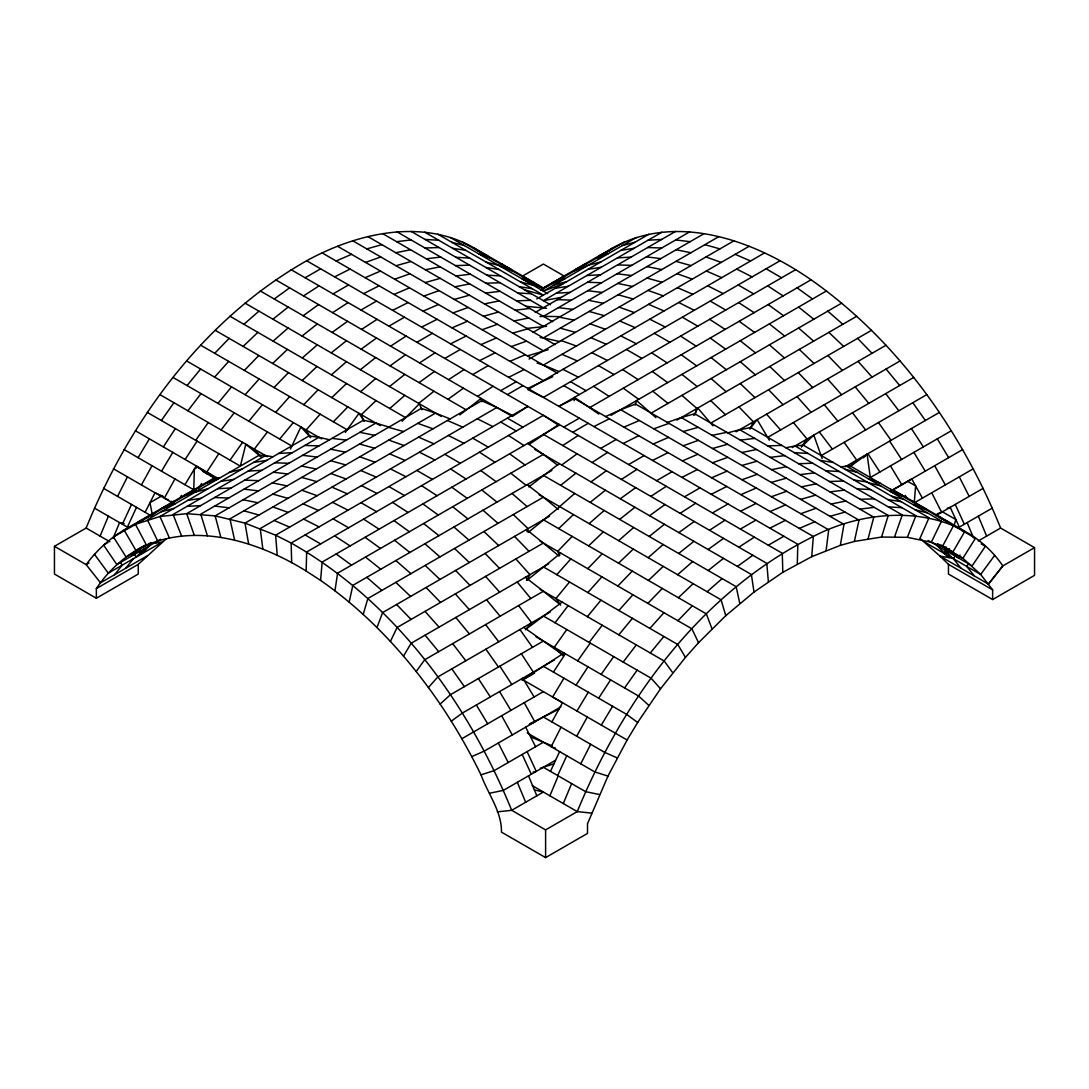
<?xml version="1.0" encoding="UTF-8"?>
<svg xmlns="http://www.w3.org/2000/svg" width="1089" height="1089" viewBox="0 0 1089 1089"><rect width="100%" height="100%" fill="white"/><g stroke="black" fill="none" stroke-linecap="round" stroke-linejoin="round"><path stroke-width="1.5" d="M193.774 489.805L194.346 469.073L197.844 467.058L215.418 478.479M320.588 580.41L306.145 571.031L306.676 551.987L543.37 415.331L558.888 425.391L322.167 562.06L320.588 580.41C368.055 613.325 407.654 656.558 440.147 704.079C455.393 726.676 469.046 750.321 480.998 774.824C487.818 793.69 501.906 811.509 501.457 832.119L545.603 857.601L587.502 833.412L587.502 823.733L607.961 776.103L627.101 739.989L637.664 722.456L660.533 688.779L685.444 657.402L698.539 642.714L725.764 615.68L754.01 592.089L782.814 572.31L811.741 556.67L840.327 545.385L854.348 541.451L881.573 537.04L907.355 537.326L931.286 542.281L942.448 546.501L962.907 558.303L980.658 574.461L992.637 589.87L992.637 599.549L1034.55 575.346L1034.55 547.644L1000.614 528.042C961.192 430.577 897.649 340.707 811.087 279.778C755.249 241.037 677.358 212.015 613.025 247.748L543.37 287.972L562.101 277.831L564.116 279.002M797.298 563.952L797.815 544.309L306.676 260.747C203.684 319.063 130.231 419.905 86.126 528.042L54.45 546.324L54.45 574.039L96.363 598.242L138.262 574.039L138.262 564.361L166.1 538.96M811.741 556.67L813.32 536.482C873.637 504.643 960.974 504.398 1002.833 565.899L988.458 584.112L940.079 556.18L920.641 538.96M574.134 400.684L574.488 397.362L598.773 414.051M826.102 550.462L828.715 529.839L620.703 409.736L605.607 416.556M334.949 590.796L337.576 573.195L543.37 454.385L557.772 465.302M840.327 545.385L843.975 524.394L635.5 404.019L620.703 409.736M349.174 602.149L352.836 585.365L551.905 470.434M854.348 541.451L859.017 520.161L681.292 417.55L667.366 422.423M868.11 538.66L873.786 517.18L694.673 413.766L681.292 417.55M363.195 614.4L367.878 598.501L543.37 497.183L558.289 509.434M695.081 414.868L696.96 408.511L681.918 395.375M954.073 525.374L955.856 519.562L941.631 511.354M881.573 537.04L888.229 515.437L739.703 429.692L727.738 432.864M635.146 405.108L636.602 400.561L655.932 417.645M894.668 536.605L902.277 514.961L750.893 427.569L739.703 429.692M945.538 550.34L944.408 553.539L949.091 557.786M376.957 627.509L382.634 612.576L549.509 516.227M526.926 531.609L528.056 528.614L513.287 514.553M907.355 537.326L915.89 515.737L795.024 445.959L785.836 447.742M290.436 449.036L300.891 426.915L310.746 437.683M100.093 536.101L108.41 516.159M113.188 537.952L119.586 522.611L124.214 523.578M549.891 795.8L558.221 775.858M563.299 803.532L571.616 783.59M919.579 539.218L928.999 517.779L803.219 445.156L795.024 445.959M122.39 524.231L131.51 504.452M136.52 507.338L127.386 527.117L94.444 508.1M550.476 771.393L559.61 751.614M557.65 775.531L566.784 755.752M390.42 641.435L397.077 627.509L543.37 543.057L558.97 556.057M750.035 428.767L753.357 421.811L738.927 406.878M931.286 542.281L941.563 521.059L846.384 466.106L840.899 466.909M117.544 496.393L127.44 476.859M145.109 512.306L155.006 492.773L163.391 496.475M561.053 727.193L551.143 746.727L555.567 748.129M580.75 763.825L590.66 744.291M942.448 546.501L953.528 525.579M562.645 655.619L564.048 652.992L522.679 679.699M693.761 415.426L697.79 408.035L712.9 425.785M141.42 484.918L152.052 465.711M174.961 478.942L164.33 498.149L168.509 500.001M179.944 498.19L181.468 495.427M551.878 721.898L562.509 702.691M576.68 736.218L587.311 717.011M403.515 656.109L411.125 643.259L548.72 563.816M526.545 580.383L529.921 574.665L515.873 558.929M138.085 457.652L149.397 438.84M161.512 471.183L172.824 452.371M184.939 484.7L196.265 465.901L207.346 474.014M198.416 488.852L201.656 483.462M563.952 678.188L552.627 696.987L561.856 702.323M576.966 711.035L588.278 692.223M601.291 725.083L612.603 706.271M345.295 432.374L358.989 413.33L364.352 421.416M163.364 446.912L175.343 428.576M185.116 459.463L197.082 441.127M218.821 453.677L206.856 472.013L215.486 478.33M553.416 672.104L565.395 653.768M576.027 685.158L587.992 666.822M598.637 698.212L610.602 679.876M946.096 546.937L944.204 549.727L952.712 558.33M960.062 554.995L958.17 557.786L948.941 550.231M161.363 420.504L173.927 402.712M195.693 440.324L208.258 422.532M230.01 460.143L242.575 442.352M566.797 629.537L554.233 647.329L562.223 654.612M577.674 660.86L590.252 643.068M601.128 674.404L613.692 656.613M624.569 687.935L637.147 670.143M96.363 598.242L96.363 588.564C108.682 569.942 125.888 555.036 145.735 544.908M416.202 671.477L424.737 659.743L543.37 591.259L560.114 604.572M801.327 446.871L807.017 439.044L793.405 422.546M949.458 548.761L945.497 554.165L936.989 545.548M955.257 555.948L953.283 558.657L961.043 568.281M968.666 563.694L966.678 566.389L974.451 576.027M994.516 555.567L980.658 574.461L924.561 542.077M187.907 410.784L201.016 393.605M221.108 429.951L234.23 412.772M267.431 431.952L254.322 449.131L260.598 456.182M555.063 622.758L568.172 605.579M589.122 642.415L602.231 625.249M623.167 662.085L636.289 644.906M749.885 428.862L757.127 419.633L769.324 440.201M988.417 584.085L1002.833 565.899L1034.55 547.644M219.665 478.044L214.451 477.867L124.105 530.016C109.199 538.769 96.377 550.721 86.126 564.619L100.542 582.806L146.647 556.18M114.522 574.733L122.281 565.109L120.294 562.4M125.698 568.281L133.457 558.657M187.049 385.533L200.648 369.048M217.936 403.379L231.549 386.881M248.823 421.212L262.435 404.713M279.71 439.044L293.322 422.546M569.533 582.016L555.921 598.501L560.658 605.021M587.366 616.66L600.978 600.162M618.811 634.819L632.423 618.321M650.256 652.964L663.868 636.48M428.426 687.499L437.846 676.922L550.068 612.141M525.388 629.81L531.663 622.758L518.555 605.579M214.628 377.107L228.676 361.371M245.12 394.722L259.168 378.972M275.612 412.323L289.674 396.587M320.166 414.188L306.118 429.937L310.338 437.07M556.806 574.665L570.854 558.916M587.829 592.579L601.89 576.843M618.865 610.493L632.913 594.757M649.888 628.407L663.95 612.671M402.1 421.266L419.36 403.76L421.947 409.777M214.71 353.299L229.139 338.366M244.372 370.423L258.814 355.49M274.033 387.561L288.476 372.615M303.708 404.686L318.138 389.753M333.37 421.811L347.813 406.878M572.161 536.401L557.718 551.333L559.719 555.513M587.774 568.689L602.203 553.757M617.817 586.032L632.26 571.099M647.86 603.388L662.303 588.441M677.916 620.73L692.345 605.797M144.755 548.434L136.248 557.037L133.28 552.994M149.751 545.548L141.23 554.165L139.256 551.456M243.119 346.425L257.875 332.363M272.658 363.481L287.428 349.419M302.197 380.551L316.967 366.476M331.75 397.608L346.52 383.532M376.059 400.589L361.289 414.664L363.563 420.64M558.671 528.614L573.44 514.553M588.605 545.888L603.36 531.827M618.525 563.176L633.294 549.101M648.459 580.451L663.228 566.389M678.379 597.725L693.149 583.663M801.572 446.721L813.796 435.124L822.168 458.619M440.147 704.079L450.41 694.714L543.37 641.053L562.999 654.952M848.726 467.426L856.716 460.143L844.152 442.352M863.332 457.843L867.906 453.677L879.871 472.013M243.909 324.304L258.951 311.155M273.08 341.143L288.122 327.993M302.252 357.982L317.294 344.845M331.424 374.82L346.465 361.684M360.595 391.672L375.637 378.523M389.767 408.511L404.809 395.361M559.651 506.589L574.693 493.453M589.149 523.618L604.191 510.469M618.634 540.648L633.675 527.498M648.132 557.677L663.174 544.527M677.63 574.706L692.672 561.556M707.115 591.735L722.157 578.586M459.857 414.923L481.12 398.424L481.828 401.732M528.138 532.467L559.855 506.712M527.185 580.178L560.781 553.103M151.235 516.05L154.951 513.014M130.789 556.493L140.018 548.951M557.2 281.656L560.917 278.621M598.678 257.712L613.025 247.748M272.917 319.227L288.177 307.057M302.075 336.052L317.335 323.896M331.233 352.89L346.493 340.721M360.391 369.729L375.651 357.56M389.549 386.554L404.809 374.385M418.707 403.393L433.967 391.223M560.658 485.34L575.918 473.184M590.17 502.383L605.416 490.213M619.682 519.412L634.928 507.256M649.18 536.455L664.44 524.285M678.692 553.484L693.938 541.315M708.19 570.527L723.45 558.358M155.155 543.152L158.477 540.512M528.791 486.946L559.27 463.574M525.946 629.197L562.128 602.094M849.243 467.249L867.075 454.167L870.315 477.527L951.296 430.781M451.295 721.177L462.389 713.05L554.519 659.852M274.21 298.985L289.62 287.85M303.178 315.715L318.587 304.58M332.145 332.444L347.554 321.296M361.112 349.161L376.522 338.026M390.08 365.89L405.489 354.742M419.047 382.607L434.457 371.472M448.015 399.336L463.424 388.201M561.693 464.976L577.102 453.827M590.987 481.883L606.382 470.734M620.267 498.789L635.677 487.641M649.561 515.696L664.957 504.561M678.842 532.603L694.251 521.468M708.122 549.509L723.532 538.374M737.416 566.416L752.826 555.281M529.077 444.462L558.956 424.329M303.586 295.909L319.077 285.835M332.581 312.666L348.085 302.592M361.589 329.409L377.093 319.336M390.597 346.152L406.088 336.079M141.42 520.828L152.052 513.899M164.194 507.678L174.825 500.749M419.605 362.896L435.096 352.822M551.674 283.957L562.305 277.028M574.447 270.807L585.092 263.878M448.6 379.639L464.105 369.566M477.608 396.382L493.099 386.309M562.741 445.537L578.232 435.464M592.089 462.485L607.594 452.411M621.451 479.432L636.942 469.359M650.8 496.38L666.291 486.307M680.149 513.327L695.653 503.254M709.497 530.275L725.002 520.202M738.859 547.209L754.35 537.136M892.966 489.805L892.286 490.2L892.966 489.805L964.854 531.309L952.998 551.837L941.236 545.044M305.111 277.777L320.642 268.806M333.043 293.907L348.575 284.937M360.99 310.038L376.522 301.068M388.923 326.169L404.455 317.198M521.767 276.524L543.37 264.055L564.96 276.524M416.869 342.3L432.387 333.329M161.893 495.808L149.983 502.682L152.406 515.124M216.412 477.527L113.474 536.959L126.052 557.01L151.044 542.581M540.62 290.355L624.351 242.017M107.988 542.499L103.578 545.044L116.822 564.565L160.614 539.3M636.316 237.497L543.37 291.158L562.999 283.793M272.931 456.795L265.471 455.57L159.96 516.485L135.431 524.285L124.105 530.016L135.962 550.558C190.207 519.998 256.745 540.307 306.145 571.031M536.727 298.958L648.881 234.217M88.999 562.945L86.126 564.619L54.45 546.324M661.989 232.175L543.37 300.659L561.393 297.338M444.802 358.431L460.334 349.46M329.599 439.752L318.914 437.329L186.682 513.668L159.96 516.485L169.38 537.939M535.298 312.407L675.602 231.399M539.981 316.572L543.37 316.341L689.65 231.875M388.936 427.079L375.896 423.09L215.173 515.887L186.682 513.668L194.291 535.312M533.052 332.363L704.093 233.618M96.363 588.564L138.262 564.361M472.735 374.562L488.267 365.591M540.13 337.481L543.37 337.917L718.863 236.599M450.125 418.925L435.518 413.099L244.984 523.101L215.173 515.887L220.849 537.381M529.104 359.071L733.904 240.832M537.081 363.018L543.37 365.087L749.15 246.277M500.681 390.679L516.213 381.722M507.433 394.586L522.951 385.615M512.252 415.372L496.843 407.49L275.64 535.189L244.984 523.101L248.646 544.105M764.56 252.92L527.838 389.59L543.37 397.403L780.064 260.747M795.583 269.704L558.888 406.36L574.366 398.52L813.32 536.482C701.983 592.008 623.616 698.539 577.265 811.604L545.603 829.886L545.603 857.601M589.884 407.49L811.087 279.778M563.789 427.119L579.321 418.162M572.76 432.292L588.278 423.335M610.956 415.358L826.497 290.926M651.208 413.099L841.743 303.096M600.692 448.423L616.224 439.466M676.868 420.109L856.784 316.232M628.625 464.554L644.157 455.597M710.831 423.09L871.554 330.294M736.137 431.761L885.997 345.24M656.572 480.685L672.104 471.728M767.813 437.329L900.045 360.976M684.505 496.815L700.036 487.858M792.316 447.525L913.657 377.475M712.437 512.946L727.969 503.976M821.256 455.57L926.766 394.654M845.078 466.854L939.331 412.445M740.384 529.077L755.916 520.106M534.604 673.084L522.23 680.23L533.311 672.104L521.345 653.768M768.317 545.208L783.849 536.237M461.859 738.71L543.37 691.638M890.353 491.302L962.622 449.594M892.572 490.036L911.779 478.942L922.41 498.149M560.958 706.829L484.333 751.07L471.768 756.61M973.253 468.801L914.229 502.873L915.631 485.898L907.668 481.311M552.246 745.897L543.37 742.235L494.243 770.59L480.998 774.824M935.75 515.696L983.149 488.321M555.295 760.394L503.363 790.369L489.506 793.255M957.694 528.07L992.283 508.1M978.262 540.947L1000.614 528.042M599.059 255.82L610.371 250.075M575.741 269.269L587.066 263.538M552.436 282.732L563.762 277.001M184.694 495.046L196.02 489.301M161.39 508.495L172.715 502.764M138.085 521.958L149.397 516.227M306.676 260.747C356.566 233.332 421.361 217.936 473.701 247.748L544.377 288.544M334.609 276.878L350.113 269.051M363.617 293.622L379.108 285.794M392.625 310.365L408.116 302.538M421.62 327.108L437.125 319.295M450.628 343.852L466.119 336.038M479.636 360.609L495.127 352.782M508.631 377.352L524.136 369.525M593.913 426.575L609.404 418.761M623.235 443.509L638.739 435.695M652.57 460.443L668.061 452.629M681.891 477.377L697.396 469.55M711.226 494.311L726.717 486.484M740.547 511.245L756.052 503.417M769.882 528.179L785.373 520.351M530.316 723.491L558.916 709.17M527.77 388.392L552.722 376.699M529.268 724.362L534.862 721.898L524.231 702.691M336.133 260.992L351.543 254.336M365.101 277.709L380.51 271.066M394.068 294.438L409.478 287.795M423.036 311.155L438.445 304.512M452.003 327.884L467.412 321.241M480.984 344.614L496.38 337.958M509.938 361.33L525.347 354.687M623.943 427.147L639.338 420.504M653.169 444.026L668.578 437.383M682.408 460.906L697.818 454.263M711.648 477.785L727.044 471.129M740.874 494.665L756.283 488.008M770.114 511.544L785.523 504.888M799.353 528.424L814.749 521.767M596.404 258.147L608.37 253.628M574.856 270.589L586.821 266.07M553.294 283.031L565.259 278.525M206.488 483.257L218.453 478.752L135.431 430.781M184.926 495.713L196.891 491.193M163.364 508.155L175.343 503.635M365.509 262.408L380.769 256.963M394.667 279.233L409.927 273.788M423.825 296.072L439.085 290.627M452.983 312.911L468.243 307.466M482.141 329.736L497.401 324.291M511.299 346.574L526.559 341.129M653.74 428.807L669 423.362M683.143 445.796L698.403 440.337M712.56 462.771L727.806 457.326M741.963 479.745L757.223 474.3M771.38 496.734L786.626 491.275M800.783 513.709L816.042 508.264M540.307 768.262L554.002 763.77M953.542 558.289L940.079 556.18L948.465 564.361L992.637 589.87M527.457 355.899L548.135 349.719M947.267 508.277L950.207 507.338L959.341 527.117M937.207 513.709L941.617 512.306L931.721 492.773M366.802 248.891L381.844 244.671M395.974 265.73L411.016 261.51M425.146 282.582L440.187 278.348M454.317 299.421L469.359 295.201M483.489 316.259L498.531 312.039M512.66 333.098L527.702 328.878M683.171 431.543L698.212 427.324M712.533 448.505L727.575 444.271M741.908 465.452L756.95 461.232M771.271 482.413L786.312 478.18M800.633 499.375L815.675 495.141M830.009 516.322L845.05 512.102M622.35 245.556L634.914 242.275M588.291 265.226L600.856 261.932M554.233 284.882L566.797 281.602M229.48 472.381L242.044 469.1M195.421 492.037L207.985 488.757M161.363 511.707L173.927 508.427M171.082 503.186L172.498 502.873M533.174 772.033L536.251 771.393L527.117 751.614M395.811 252.73L410.58 249.749M425.35 269.786L440.119 266.805M454.903 286.843L469.672 283.861M484.442 303.899L499.211 300.918M513.994 320.969L528.764 317.974M712.07 435.328L726.839 432.333M741.827 452.507L756.596 449.512M771.57 469.686L786.34 466.691M801.327 486.851L816.097 483.87M831.084 504.03L845.854 501.049M620.934 250.347L634.057 248.306M588.101 269.31L601.21 267.268M555.254 288.272L568.363 286.23M253.587 462.43L266.696 460.402M220.74 481.392L233.863 479.364M187.907 500.355L201.016 498.326M153.454 543.411L162.166 542.077L108.315 573.168L94.444 554.287M396.614 241.676L411.043 239.948M426.275 258.801L440.718 257.072M455.937 275.939L470.38 274.197M485.612 293.064L500.042 291.321M515.274 310.188L529.717 308.459M526.872 328.402L546.664 326.305M740.329 440.119L754.759 438.391M770.195 457.366L784.638 455.638M800.075 474.613L814.504 472.885M829.941 491.86L844.383 490.132M859.82 509.108L874.249 507.379M497.265 811.85L511.694 810.311L543.37 792.03L534.386 789.92M648.023 240.247L661.636 239.457M617.449 257.889L631.062 257.113M586.889 275.544L600.488 274.755M556.316 293.186L569.928 292.41M278.757 453.432L292.356 452.656M248.183 471.088L261.796 470.312M217.609 488.73L231.222 487.954M187.049 506.385L200.648 505.609M425.023 248.006L439.071 247.53M455.515 265.621L469.563 265.131M486.007 283.222L500.069 282.745M516.513 300.836L530.561 300.346M767.786 445.905L781.834 445.415M798.618 463.71L812.666 463.22M829.45 481.501L843.499 481.025M860.283 499.307L874.344 498.83M543.37 316.341L560.277 316.64M846.384 466.106L850.672 466.187L975.485 538.238L962.907 558.303L937.615 543.697M647.656 247.53L661.717 248.006M617.572 264.899L631.62 265.376M587.475 282.269L601.536 282.759M557.391 299.652L571.439 300.128M304.893 445.428L318.954 445.905M274.809 462.798L288.857 463.274M244.712 480.167L258.76 480.644M214.628 497.537L228.676 498.027M265.471 455.57L259.114 455.27L147.396 519.766L157.674 541.002M425.105 239.457L438.704 240.247M455.992 257.303L469.604 258.079M486.878 275.136L500.491 275.912M517.765 292.968L531.378 293.744M794.371 452.656L807.97 453.432M825.68 470.734L839.292 471.523M856.989 488.811L870.601 489.601M888.311 506.889L901.91 507.678M525.946 306.281L546.528 308.282M591.695 813.129L577.265 811.604L532.303 785.645M675.684 239.948L690.127 241.676M646.362 256.868L660.805 258.61M617.055 273.788L631.484 275.531M587.733 290.722L602.176 292.451M558.426 307.643L572.855 309.385M331.968 438.391L346.411 440.119M302.647 455.311L317.09 457.053M273.339 472.231L287.782 473.974M244.018 489.165L258.461 490.894M214.71 506.086L229.139 507.828M318.914 437.329L309.126 435.899L173.069 514.444L181.604 536.033M452.684 248.306L465.793 250.347M485.885 267.486L499.007 269.514M519.099 286.652L532.208 288.694M820.031 460.402L833.139 462.43M853.994 480.004L867.103 482.032M887.943 499.606L901.066 501.648M676.146 249.749L690.916 252.73M646.961 266.601L661.731 269.582M617.762 283.453L632.532 286.448M588.564 300.305L603.333 303.3M559.378 317.171L574.148 320.152M359.887 432.333L374.657 435.328M330.688 449.199L345.458 452.18M301.503 466.051L316.273 469.032M272.304 482.903L287.074 485.885M243.119 499.756L257.889 502.75M599.454 794.534L585.596 791.662L543.37 767.282M543.37 337.917L559.528 341.497M375.896 423.09L363.522 420.163L200.73 514.144L207.386 535.761M451.826 242.275L464.39 245.556M486.143 262.095L498.708 265.376M520.46 281.915L533.025 285.195M844.696 469.1L857.261 472.381M868.137 482.631L880.702 485.925M891.578 496.176L904.142 499.456M915.032 509.706L927.597 512.987M704.896 244.671L719.924 248.891M675.97 261.36L691.011 265.593M647.043 278.063L662.085 282.282M618.13 294.765L633.158 298.985M589.203 311.454L604.245 315.687M560.277 328.157L575.319 332.376M388.528 427.324L403.57 431.543M359.601 444.013L374.643 448.246M330.675 460.715L345.717 464.935M301.762 477.418L316.804 481.637M272.835 494.107L287.877 498.34M243.909 510.809L258.951 515.029M524.599 289.837L543.37 295.133L437.846 234.217M607.961 776.103L594.717 771.883L527.239 732.924M435.518 413.099L421.348 408.375L229.942 518.881L234.625 540.158M705.958 256.963L721.217 262.408M677.004 273.679L692.25 279.124M648.037 290.395L663.296 295.854M619.069 307.125L634.329 312.57M590.115 323.841L605.361 329.286M561.148 340.571L576.408 346.016M417.74 423.362L432.986 428.807M388.773 440.079L404.033 445.537M359.806 456.808L375.065 462.253M330.852 473.524L346.098 478.969M301.884 490.254L317.144 495.699M272.917 506.97L288.177 512.415M478.357 253.628L490.322 258.147M500.096 266.179L512.061 270.698M521.849 278.73L533.814 283.249M868.273 478.752L880.239 483.257M890.952 491.833L902.917 496.353M913.63 504.928L925.596 509.448M543.37 365.087L559.079 371.553M530.588 736.872L543.37 742.235M735.184 254.336L750.593 260.992M706.325 271.011L721.721 277.654M677.453 287.673L692.863 294.316M648.595 304.335L664.004 310.978M619.736 320.996L635.132 327.639M590.864 337.658L606.274 344.315M562.006 354.32L577.415 360.976M447.388 420.504L462.798 427.147M418.53 437.165L433.926 443.808M389.658 453.827L405.067 460.47M360.799 470.489L376.209 477.145M331.941 487.151L347.337 493.807M303.069 503.826L318.478 510.469M274.21 520.488L289.62 527.13M171.313 501.226L174.104 502.465M617.191 757.903L604.626 752.349L543.37 716.984M496.843 407.49L481.624 400.738L260.244 528.546L262.857 549.183M522.679 279.22L543.37 288.762L528.41 279.614M736.627 269.051L752.118 276.878M707.659 285.767L723.164 293.594M678.706 302.483L694.21 310.311M649.752 319.213L665.243 327.027M476.356 250.075L487.668 255.82M499.783 263.606L511.109 269.337M523.21 277.137L534.536 282.868M620.798 335.929L636.289 343.743M890.707 489.301L902.032 495.046M915.141 503.404L926.453 509.148M939.562 517.506L950.888 523.251M591.831 352.645L607.335 360.473M562.877 369.362L578.382 377.189M477.322 418.761L492.827 426.575M448.369 435.477L463.86 443.291M419.415 452.194L434.906 460.021M390.447 468.91L405.952 476.737M361.494 485.626L376.998 493.453M332.54 502.342L348.044 510.169M303.586 519.072L319.077 526.885M766.084 268.806L781.616 277.777M738.151 284.937L753.683 293.907M710.219 301.068L725.737 310.038M682.272 317.198L697.804 326.169M654.339 333.329L669.871 342.3M462.389 242.017L543.37 288.762M450.41 237.497L547.576 293.594M981.189 543.915L985.382 546.338L972.137 565.844L928.155 540.457M424.737 232.175L550.49 304.784M626.393 349.46L641.925 358.431M411.125 231.399L543.37 307.738M397.077 231.875L552.681 321.718M382.634 233.618L543.37 326.414M598.46 365.591L613.992 374.562M367.878 236.599L554.968 344.614M992.637 599.549L948.465 574.039L948.465 564.361M352.836 240.832L543.37 350.835M337.576 246.277L557.5 373.241M570.527 381.722L586.045 390.679M563.775 385.615L579.307 394.586M322.167 252.92L543.37 380.633M291.144 269.704L782.283 553.266L782.814 572.31M275.64 279.791L512.375 416.461L527.838 406.36L291.144 543.016L275.64 535.189L277.219 555.376M543.37 434.348L766.792 563.34L768.371 581.703M507.392 418.162L522.924 427.133M500.681 422.042L516.213 431.013M260.244 290.926L466.024 409.736M534.835 449.471L751.383 574.488L754.01 592.089M244.984 303.096L441.331 416.447M543.37 475.362L736.137 586.658L739.785 603.429M472.735 438.173L488.267 447.143M229.942 316.232L405.435 417.55M539.164 494.76L721.095 599.794L725.764 615.68M444.802 454.304L460.334 463.274M215.173 330.294L380.347 425.663M543.37 519.78L706.325 613.856L712.002 628.802M200.73 345.24L347.023 429.692M540.09 541.165L691.883 628.802L698.539 642.714M416.869 470.434L432.387 479.405M186.682 360.976L321.677 438.921M543.37 566.906L677.834 644.538L685.444 657.402M388.923 486.565L404.455 495.522M173.069 377.475L291.702 445.959M540.226 589.448L664.222 661.037L672.757 672.771M360.99 502.696L376.522 511.653M159.96 394.654L267.458 456.713M543.37 616.006L651.113 678.216L660.533 688.779M333.043 518.827L348.575 527.784M147.396 412.445L240.342 466.106L245.842 444.23L260.965 456.808M535.883 636.738L638.549 696.007L648.813 705.373M543.37 666.291L626.583 714.343L637.664 722.456M202.949 471.483L215.431 478.684M305.111 534.958L320.642 543.915M124.105 449.594L195.571 490.853M113.474 468.801L174.363 503.948M103.578 488.321L151.439 515.955M86.126 528.042L109.866 541.75M545.603 829.886L511.694 810.311C467.589 702.174 394.123 601.332 291.144 543.016L291.675 562.673M627.101 739.989L521.577 679.06L522.911 679.835M192.835 489.274L195.476 490.799M767.65 285.835L783.141 295.909M738.641 302.592L754.146 312.666M709.647 319.336L725.138 329.409M680.639 336.079L696.13 346.152M651.63 352.822L667.135 362.896M622.622 369.566L638.127 379.639M593.628 386.309L609.119 396.382M508.495 435.464L523.986 445.537M479.514 452.194L495.005 462.267M450.533 468.923L466.024 478.997M421.552 485.653L437.043 495.726M392.571 502.397L408.062 512.47M363.59 519.126L379.095 529.2M334.609 535.856L350.113 545.929M936.908 515.179L947.539 522.107M911.901 500.749L922.533 507.678M524.558 277.11L535.189 284.038M501.648 263.878L512.279 270.807M473.701 247.748L484.333 254.676M527.648 443.427L543.37 454.385M523.727 627.346L543.37 641.053M797.121 287.85L812.517 298.985M768.153 304.58L783.549 315.715M739.186 321.296L754.582 332.444M710.219 338.026L725.614 349.161M681.251 354.742L696.647 365.89M652.284 371.472L667.68 382.607M623.316 388.201L638.712 399.336M509.625 453.827L525.034 464.976M480.712 470.516L496.121 481.665M451.799 487.219L467.208 498.354M422.886 503.908L438.295 515.056M393.973 520.61L409.382 531.745M365.06 537.299L380.456 548.434M336.133 553.988L351.543 565.137M527.199 484.687L543.37 497.183M525.334 577.32L543.37 591.259M798.55 307.057L813.81 319.227M769.392 323.896L784.652 336.052M740.234 340.721L755.494 352.89M711.076 357.56L726.336 369.729M681.918 374.385L697.178 386.554M652.76 391.223L668.02 403.393M510.809 473.184L526.069 485.34M481.76 489.955L497.006 502.124M452.697 506.739L467.943 518.909M423.635 523.51L438.894 535.679M394.572 540.294L409.832 552.463M365.509 557.064L380.769 569.234M526.45 529.54L543.37 543.057M961.519 530.18L963.996 532.194M525.864 278.661L529.581 281.697M827.776 311.155L842.818 324.304M798.605 327.993L813.646 341.143M769.433 344.845L784.475 357.982M740.261 361.684L755.303 374.82M711.09 378.523L726.132 391.672M512.034 493.453L527.076 506.589M482.985 510.224L498.027 523.36M453.936 526.994L468.978 540.13M424.901 543.765L439.929 556.901M395.852 560.536L410.893 573.672M366.802 577.306L381.844 590.442M828.852 332.363L843.621 346.425M799.299 349.419L814.068 363.495M769.76 366.476L784.529 380.551M740.207 383.532L754.976 397.608M710.668 400.589L725.437 414.664M483.924 531.5L498.694 545.575M454.549 548.461L469.318 562.523M425.173 565.422L439.942 579.484M395.811 582.37L410.58 596.445M857.588 338.366L872.03 353.299M827.926 355.49L842.355 370.423M798.251 372.615L812.693 387.561M768.589 389.753L783.032 404.686M514.566 536.401L529.009 551.333M485.081 553.43L499.524 568.363M455.597 570.459L470.026 585.392M426.098 587.488L440.541 602.421M396.614 604.504L411.043 619.437M858.05 361.371L872.112 377.107M827.558 378.972L841.606 394.722M797.066 396.587L811.114 412.323M766.561 414.188L780.609 429.937M485.585 576.408L499.633 592.157M455.297 593.9L469.359 609.636M425.023 611.378L439.071 627.128M886.078 369.048L899.691 385.533M855.192 386.881L868.791 403.379M824.291 404.713L837.904 421.212M517.207 582.016L530.806 598.514M486.497 599.74L500.11 616.238M455.801 617.463L469.413 633.961M425.105 635.186L438.704 651.685M885.711 393.605L898.833 410.784M852.51 412.785L865.619 429.951M819.296 431.952L832.404 449.131M485.612 624.596L498.721 641.775M452.684 643.613L465.793 660.792M912.8 402.712L925.364 420.504M878.469 422.532L891.033 440.324M519.929 629.537L532.494 647.329M485.871 649.194L498.435 666.985M451.826 668.864L464.39 686.655M911.398 428.576L923.363 446.912M889.645 441.127L901.61 459.463M499.851 666.169L511.816 684.518M478.357 678.583L490.322 696.919M937.33 438.84L948.655 457.652M913.902 452.371L925.228 471.183M890.475 465.901L901.787 484.7M522.774 678.188L534.1 696.987M499.565 691.583L510.891 710.396M476.356 704.991L487.681 723.79M934.689 465.711L945.32 484.918M905.258 495.427L906.783 498.19M501.648 715.732L512.279 734.939M135.431 524.285L146.511 545.208M959.286 476.859L969.183 496.393M525.688 727.193L535.584 746.727M498.313 742.997L508.209 762.531M955.216 504.452L964.35 524.231M522.176 754.473L531.309 774.238M978.317 516.159L986.634 536.101M967.141 522.611L973.539 537.952M528.519 775.858L536.836 795.8M517.343 782.31L525.66 802.253"/></g></svg>
